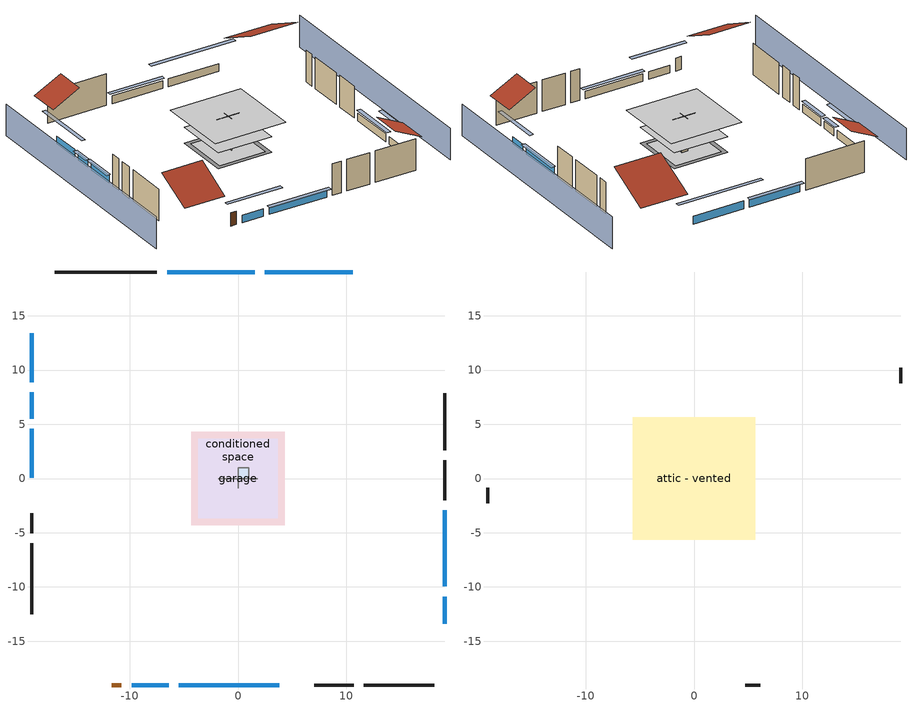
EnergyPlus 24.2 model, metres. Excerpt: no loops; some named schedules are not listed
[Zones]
central ac and furnace airloop ret air zone
 floor adiabatic (AdiabaticConst): 0,0 0,1 1,1 1,0 z0
 wall adiabatic (AdiabaticConst): 0,1 0,0 1,0 1,1 0,1 z0:1
 ceiling adiabatic (AdiabaticConst): 1,0 1,1 0,1 0,0 z1
conditioned space
 floor to garage (Floor1 construction): -3.66,-3.66 -3.66,3.66 3.66,3.66 3.66,-3.66 z0
 floor adiabatic (AdiabaticFloorConstruction): -4.31,-4.31 -4.31,4.31 4.31,4.31 4.31,-4.31 z2.44
 floor foundation (Slab2 construction): -4.31,-4.31 -4.31,4.31 4.31,4.31 4.31,-4.31 z0
 wall outside (AdiabaticWallConstruction 1): -11.66,-19.04 -10.74,-19.04 z0:2.03
 wall outside (AdiabaticWallConstruction): 10.59,19.04 2.49,19.04 / 1.56,19.04 -6.54,19.04 / -19.04,13.37 -19.04,8.88 / -19.04,4.58 -19.04,0.09 z0:1.22; 19.04,-13.38 19.04,-10.89 / -5.46,-19.04 3.79,-19.04 z0:1.13; 19.04,-9.96 19.04,-2.91 / -9.82,-19.04 -6.39,-19.04 z0:1.16; -19.04,7.95 -19.04,5.51 z0:1.1
 wall outside (Wall3 construction): -7.47,19.04 -16.92,19.04 z0:4.88
 wall outside (Wall4 construction): 19.04,2.6 19.04,7.85 z0:4.88
 wall outside (Wall7 construction): 11.61,-19.04 18.11,-19.04 z0:4.88
 wall outside (Wall8 construction): -19.04,-5.97 -19.04,-12.5 z0:4.88
 wall to garage (Wall5 construction): -1.83,0 1.83,0 z0:4.88
 wall to garage (Wall6 construction): 0,-0.91 0,0.91 z0:4.88
 window (WindowConstruction): 10.59,19.04 2.49,19.04 z0:1.22
 window (WindowConstruction 1): 1.56,19.04 -6.54,19.04 z0:1.22
 window (WindowConstruction 2): 19.04,-13.37 19.04,-10.89 z0:1.13
 window (WindowConstruction 3): 19.04,-9.96 19.04,-2.92 z0:1.16
 window (WindowConstruction 4): -9.82,-19.04 -6.39,-19.04 z0:1.16
 window (WindowConstruction 5): -5.46,-19.04 3.79,-19.04 z0:1.13
 window (WindowConstruction 6): -19.04,13.37 -19.04,8.88 z0:1.22
 window (WindowConstruction 7): -19.04,7.95 -19.04,5.51 z0:1.1
 window (WindowConstruction 8): -19.04,4.58 -19.04,0.09 z0:1.22
 door (Door): -11.66,-19.04 -10.74,-19.04 z0:2.03
 ceiling adiabatic (AdiabaticFloorConstruction): 4.31,-4.31 4.31,4.31 -4.31,4.31 -4.31,-4.31 z2.44
garage
 floor foundation (Slab1 construction): -3.66,-3.66 -3.66,3.66 3.66,3.66 3.66,-3.66 z0
 wall outside (Wall1 construction): 19.04,-1.99 19.04,1.67 z0:4.88
 wall outside (Wall12 construction): -19.04,-3.21 -19.04,-5.04 z0:4.88
 wall outside (Wall2 construction): 7.02,-19.04 10.68,-19.04 z0:4.88
attic - vented
 floor to conditioned space (Floor2 construction Reversed): -5.66,-5.66 -5.66,5.66 5.66,5.66 5.66,-5.66 z4.88
 wall outside (Wall10 construction): -19.04,-0.84 -19.04,-2.28 z0:4.88
 wall outside (Wall11 construction): 4.72,-19.04 6.09,-19.04 z0:4.88
 wall outside (Wall9 construction): 19.04,8.78 19.04,10.22 z0:4.88
 roof outside (Roof1 construction): 11.52,19.04,4.88 11.52,12.31,8.24 19.04,12.31,8.24 19.04,19.04,4.88
 roof outside (Roof2 construction): 19.04,-14.3,4.88 14.8,-14.3,7 14.8,-19.04,7 19.04,-19.04,4.88
 roof outside (Roof3 construction): -19.04,14.3,4.88 -14.8,14.3,7 -14.8,19.04,7 -19.04,19.04,4.88
 roof outside (Roof4 construction): -12.59,-19.04,4.88 -12.59,-13.27,7.76 -19.04,-13.27,7.76 -19.04,-19.04,4.88
shading: -23.61,19.04 -23.61,-19.04 / 23.61,-19.04 23.61,19.04 z0:4.88; -0.25,19.04 13.33,19.04 13.33,19.65 -0.25,19.65 z3.96; -6.84,19.04 1.86,19.04 1.86,19.65 -6.84,19.65 z1.52; 19.04,-8.14 19.04,-16.12 19.65,-16.12 19.65,-8.14 z3.87; 19.04,-2.61 19.04,-10.26 19.65,-10.26 19.65,-2.61 z1.46; -3.65,-19.04 -12.56,-19.04 -12.56,-19.65 -3.65,-19.65 z3.9; 4.09,-19.04 -5.77,-19.04 -5.77,-19.65 4.09,-19.65 z1.43; -19.04,6.14 -19.04,16.12 -19.65,16.12 -19.65,6.14 z3.96; -19.04,5.21 -19.04,8.25 -19.65,8.25 -19.65,5.21 z1.4; -19.04,-0.22 -19.04,4.89 -19.65,4.89 -19.65,-0.22 z1.52
[Building]
Building 1: Terrain=Suburbs
[Site:Location]
Portland Intl Arpt_OR: Latitude {deg}=45.59; Longitude {deg}=-122.6; Time Zone {hr}=-8; Elevation {m}=33; Keep Site Location Information=Yes
[Site:GroundTemperature:Shallow]
10.2558, 8.96328, 8.85977, 9.47314, 11.9355, 14.3863, 16.5111, 17.8571, 17.9714, 16.8767, 14.8061, 12.4304
[Site:WaterMainsTemperature]
Calculation Method=Schedule; Temperature Schedule=mains temperature schedule
[Material] Roughness=Rough; Thermal Absorptance=0.9
Name | Thickness {m} | Conductivity {W/m-K} | Density {kg/m3} | Specific Heat {J/kg-K} | Solar Absorptance | Visible Absorptance
ceiling loosefill ins | 0.0846667 | 0.0480833 | 16.02 | 1046.75 | 0.7 | 0.7
ceiling stud and cavity | 0.1397 | 0.0920385 | 65.682 | 1177.47 | 0.7 | 0.7
concrete 4.0 in. | 0.1016 | 1.803125 | 2242.8 | 837.4 | 0.7 | 0.7
door material | 0.04445 | 0.0612267 | 512.64 | 1214.23 | 0.7 | 0.7
floor covering | 0.0127 | 0.0433444 | 54.468 | 1339.84 | 0.6 | 0.6
floor covering 1 | 0.0127 | 0.0450781 | 54.468 | 1339.84 | 0.9 | 0.9
floor rigid ins; wall rigid ins | 0.512978 | 0.029427 | 32.04 | 1214.23 | 0.7 | 0.7
floor stud and cavity | 0.1397 | 0.923637 | 92.3553 | 1139.71 | 0.7 | 0.7
floor stud and cavity 1 | 0.1397 | 1.75129 | 37.0049 | 1207.88 | 0.7 | 0.7
furniture material conditioned space 1; furniture material garage 1 | 0.1524 | 0.115458 | 640.8 | 1214.23 | 0.6 | 0.6
gypsum board | 0.0127 | 0.160291 | 801 | 837.4 | 0.6 | 0.6
osb sheathing 0.5 in. | 0.0127 | 0.115458 | 512.64 | 1214.23 | 0.6 | 0.6
osb sheathing 0.5 in. 1; osb sheathing 0.5 in. 2; osb sheathing 0.5 in. 3 | 0.0127 | 0.115458 | 512.64 | 1214.23 | 0.7 | 0.7
osb sheathing 0.75 in. | 0.01905 | 0.115458 | 512.64 | 1214.23 | 0.7 | 0.7
roof rigid ins | 0.00329814 | 0.029427 | 32.04 | 1214.23 | 0.7 | 0.7
slate or tile shingles | 0.01905 | 0.840978 | 1899.972 | 799.717 | 0.75 | 0.75
wall stud and cavity | 0.1397 | 0.727959 | 139.0536 | 1170.24 | 0.6 | 0.6
wall stud and cavity 1 | 0.1397 | 0.117713 | 139.0536 | 1170.24 | 0.7 | 0.7
wall stud and cavity 2 | 0.1397 | 0.103501 | 139.0536 | 1170.24 | 0.7 | 0.7
wall stud and cavity 3 | 0.0889 | 0.380278 | 52.3479 | 1209.89 | 0.7 | 0.7
wall stud and cavity 4 | 0.0889 | 0.391764 | 83.0341 | 1211.67 | 0.7 | 0.7
wood siding | 0.0254 | 0.102417 | 544.68 | 1172.36 | 0.85 | 0.85
wood siding 1; wood siding 2 | 0.0254 | 0.102417 | 544.68 | 1172.36 | 0.7 | 0.7
[Material:NoMass]
Adiabatic: Roughness=Rough; Thermal Resistance {m2-K/W}=176.1; Thermal Absorptance=0.9; Solar Absorptance=0.7; Visible Absorptance=0.7
[WindowMaterial:SimpleGlazingSystem]
WindowMaterial: U-Factor {W/m2-K}=2.15764; Solar Heat Gain Coefficient=0.44
[Construction]
AdiabaticConst: Adiabatic
AdiabaticFloorConstruction: floor stud and cavity 1, floor rigid ins, osb sheathing 0.75 in., floor covering
AdiabaticWallConstruction: wood siding 1, wall rigid ins, wall stud and cavity 3, gypsum board
AdiabaticWallConstruction 1: wood siding 2, wall rigid ins, wall stud and cavity 3, gypsum board
Door: door material
Floor1 construction: floor stud and cavity, osb sheathing 0.75 in., floor covering
Floor2 construction Reversed: gypsum board, ceiling stud and cavity, ceiling loosefill ins
furniture construction conditioned space 1: furniture material conditioned space 1
furniture construction garage 1: furniture material garage 1
PartitionWallConstruction: gypsum board, wall stud and cavity 4, gypsum board
Roof1 construction; Roof2 construction; Roof3 construction; Roof4 construction: slate or tile shingles, roof rigid ins, osb sheathing 0.5 in.
Slab1 construction: concrete 4.0 in.
Slab2 construction: concrete 4.0 in., floor covering 1
Wall1 construction; Wall2 construction: wood siding, osb sheathing 0.5 in. 1, wall stud and cavity
Wall10 construction; Wall11 construction; Wall12 construction; Wall9 construction: wood siding, osb sheathing 0.5 in. 3, wall stud and cavity
Wall3 construction; Wall4 construction: wood siding, osb sheathing 0.5 in. 1, wall stud and cavity 1, gypsum board
Wall5 construction: osb sheathing 0.5 in. 2, wall stud and cavity 2, gypsum board
Wall6 construction: osb sheathing 0.5 in. 3, wall stud and cavity 2, gypsum board
Wall7 construction; Wall8 construction: wood siding, osb sheathing 0.5 in. 3, wall stud and cavity 1, gypsum board
WindowConstruction; WindowConstruction 1; WindowConstruction 2; WindowConstruction 3; WindowConstruction 4; WindowConstruction 5; WindowConstruction 6; WindowConstruction 7; WindowConstruction 8: WindowMaterial
[Zone] Multiplier=1
Name | Volume {m3} | Part of Total Floor Area
attic - vented | 107.906 | Yes
central ac and furnace airloop ret air zone | 1 | No
conditioned space | 493.619 | Yes
garage | 130.484 | Yes
[Space]
Name | Zone | Volume {m3} | Space Type
attic - vented 1 | attic - vented | 107.906
central ac and furnace airloop ret air space | central ac and furnace airloop ret air zone |  | Plenum Space Type
conditioned space 1 | conditioned space | 493.619
garage 1 | garage | 130.484
[OtherEquipment] Design Level Calculation Method=EquipmentLevel
Name | Fuel Type | Zone or ZoneList or Space or SpaceList | Schedule | Design Level {W} | Fraction Latent | Fraction Radiant | Fraction Lost
central ac and furnace airloop_0 RetCondToDZ; central ac and furnace airloop_0 SupCondToDZ; central ac and furnace airloop_0 SupSensLkToDZ | None | attic - vented 1 | Always On Discrete | 0 | 0 | 0 | 0
central ac and furnace airloop_0 SupLatLkToDZ | None | attic - vented 1 | Always On Discrete | 0 | 1 | 0 | 0
central ac and furnace airloop_0 RetCondToRP; central ac and furnace airloop_0 RetSensLkToRP | None | central ac and furnace airloop ret air space | Always On Discrete | 0 | 0 | 0 | 0
central ac and furnace airloop_0 RetLatLkToRP | None | central ac and furnace airloop ret air space | Always On Discrete | 0 | 1 | 0 | 0
central ac and furnace airloop_0 SupCondToLv; central ac and furnace airloop_0 SupSensLkToCond; mech vent house fan sensible load | None | conditioned space 1 | Always On Discrete | 0 | 0 | 0 | 0
central ac and furnace airloop_0 SupLatLkToCond; mech vent house fan latent load | None | conditioned space 1 | Always On Discrete | 0 | 1 | 0 | 0
clothes dryer 1 | Electricity | conditioned space 1 | clothes_dryer | 0 | 0.015 | 0.081 | 0.85
cooking range 1 | NaturalGas | conditioned space 1 | cooking_range | 1848.03 | 0.16 | 0.384 | 0.2
general water use latent | None | conditioned space 1 | general water use schedule | 99.529 | 1 | 0 | 0
general water use sensible | None | conditioned space 1 | general water use schedule | -98.09 | 0 | 0.6 | 0
water heater energy adjustment1 | Electricity | garage 1 | Always On Discrete | 0.01 | 0 | 0 | 1
water heater lat | None | garage 1 | Always On Discrete | 0 | 1 | 0 | 0
water heater sens | None | garage 1 | Always On Discrete | 0 | 0 | 0 | 0
[ZoneInfiltration:DesignFlowRate] Schedule=Always On Discrete; Design Flow Rate Calculation Method=Flow/Zone; Design Flow Rate {m3/s}=0
Name | Zone or ZoneList or Space or SpaceList
attic_vented 1 duct leakage imbalance infil flow | attic - vented 1
infil flow; natural vent flow; whole house fan flow | conditioned space 1
[ZoneInfiltration:EffectiveLeakageArea] Schedule=Always On Discrete
Name | Zone or Space | Effective Air Leakage Area {cm2} | Stack Coefficient | Wind Coefficient
infil attic - vented 1 | attic - vented 1 | 4265.37 | 0.000175901 | 4.25924e-05
infil garage 1 | garage 1 | 815.51 | 0.000129147 | 4.38083e-05
[ZoneMixing] Schedule=Always On Continuous; Design Flow Rate Calculation Method=Flow/Zone; Design Flow Rate {m3/s}=0
Name | Zone or Space | Source Zone or Space
central ac and furnace airloop_0 ZoneMixCondToDZ mix; whole house fan mix | attic - vented | conditioned space
central ac and furnace airloop_0 ZoneMixDZToCond mix | conditioned space | attic - vented
[SpaceList]
Plenum Space Type: central ac and furnace airloop ret air space
[SurfaceProperty:ExposedFoundationPerimeter] Exposed Perimeter Calculation Method=TotalExposedPerimeter
Name | Total Exposed Perimeter {m}
Slab2 | 31.02864
Slab1 | 18.288
[SurfaceProperty:IncidentSolarMultiplier] Incident Solar Multiplier=1; Incident Solar Multiplier Schedule=trans schedule winter=0.85 summer=0.7
Window1; Window2; Window3; Window4; Window5; Window6; Window7; Window8; Window9
[InternalMass]
Name | Construction | Zone or ZoneList | Space or SpaceList | Surface Area {m2}
furniture mass conditioned space 1 | furniture construction conditioned space 1 | conditioned space | conditioned space 1 | 80.97429
partition wall mass | PartitionWallConstruction | conditioned space | conditioned space 1 | 202.436
furniture mass garage 1 | furniture construction garage 1 | garage | garage 1 | 5.35122
[Lights] Design Level Calculation Method=LightingLevel; Return Air Fraction=0; Fraction Radiant=0.6; Fraction Visible=0.2; Fraction Replaceable=1
Name | Zone or ZoneList or Space or SpaceList | Schedule | Lighting Level {W}
interior lighting | conditioned space 1 | lighting_interior | 310.044
garage lighting | garage 1 | lighting_garage | 8.96676
[People]
occupants: Zone or ZoneList or Space or SpaceList=conditioned space 1; Number of People Schedule=occupants; Number of People Calculation Method=People; Number of People=5; Fraction Radiant=0.314171; Sensible Heat Fraction=0.56303; Activity Level Schedule=occupants activity schedule; Carbon Dioxide Generation Rate {m3/s-W}=0; Enable ASHRAE 55 Comfort Warnings=No; Mean Radiant Temperature Calculation Type=EnclosureAveraged
[ElectricEquipment] Design Level Calculation Method=EquipmentLevel
Name | Zone or ZoneList or Space or SpaceList | Schedule | Design Level {W} | Fraction Latent | Fraction Radiant | Fraction Lost
clothes dryer | conditioned space 1 | clothes_dryer | 5704.78 | 0.015 | 0.081 | 0.85
clothes washer | conditioned space 1 | clothes_washer | 155.457 | 0.03 | 0.162 | 0.7
cooking range | conditioned space 1 | cooking_range | 63.0573 | 0.16 | 0.384 | 0.2
dishwasher | conditioned space 1 | dishwasher | 305.015 | 0.3 | 0.18 | 0.4
fridge | conditioned space 1 | fridge schedule | 49.4292 | 0 | 0.6 | 0
mech vent bath fan 0 | conditioned space 1 | mech vent bath fan 0 schedule | 45 | 0 | 0 | 1
mech vent house fan | conditioned space 1 | mech vent house fan schedule | 0 | 0 | 0 | 1
mech vent house fan cfis | conditioned space 1 | mech vent house fan cfis schedule | 0 | 0 | 0 | 0
mech vent range fan 0 | conditioned space 1 | mech vent range fan 0 schedule | 30 | 0 | 0 | 1
misc plug loads | conditioned space 1 | plug_loads_other | 478.928 | 0.021 | 0.558 | 0.049
misc tv | conditioned space 1 | plug_loads_tv | 669.193 | 0 | 0.6 | 0
whole house fan | conditioned space 1 | Always On Discrete | 0 | 0 | 0 | 1
freezer | garage 1 | freezer schedule | 194.914 | 0 | 0.6 | 0
fridge 1 | garage 1 | fridge schedule 1 | 90.9498 | 0 | 0.6 | 0
[AirLoopHVAC:ReturnPlenum]
Air Loop HVAC Return Plenum 1: Zone=central ac and furnace airloop ret air zone
[Foundation:Kiva] Wall Height Above Grade {m}=0.1016; Wall Depth Below Slab {m}=0.2032
Name | Initial Indoor Air Temperature {C}
Foundation Kiva 1 | 13.4258
Foundation Kiva 2 | 22.2222
[Foundation:Kiva:Settings]
Soil Conductivity {W/m-K}=1.3848; Soil Density {kg/m3}=1842.3; Soil Specific Heat {J/kg-K}=418.7; Ground Solar Absorptivity=0.9; Ground Thermal Absorptivity=0.9; Ground Surface Roughness {m}=0.03; Far-Field Width {m}=40; Deep-Ground Boundary Condition=ZeroFlux; Deep-Ground Depth {m}=40; Minimum Cell Dimension {m}=0.2; Maximum Cell Growth Coefficient=3; Simulation Timestep=Timestep
[Exterior:Lights]
exterior lighting: Schedule=exterior lighting schedule; Design Level {W}=8.01452
[EnergyManagementSystem:Sensor]
Name | Output:Variable or Output:Meter Index Key | Output:Variable or Output:Meter
central_ac_and_furnace_airloop_0_DZ_T_s | attic - vented | Zone Air Temperature
central_ac_and_furnace_airloop_0_DZ_W_s | attic - vented | Zone Mean Air Humidity Ratio
fridge_tin_s_1; water_heater_amb_temp | garage | Zone Mean Air Temperature
water_heater_amb_rh | garage | Zone Air Relative Humidity
[Schedule:Constant]
Name | Hourly Value
Always On Discrete; Always On Continuous; mech vent house fan schedule; mech vent house fan cfis schedule | 1
occupants activity schedule | 117.228
fridge schedule; fridge schedule 1 | 0
[Schedule:Week:Daily]
trans schedule winter=0.85 summer=0.7 Week Rule - Jan1-May26: trans schedule winter=0.85 summer=0.7 day, trans schedule winter=0.85 summer=0.7 day, trans schedule winter=0.85 summer=0.7 day, trans schedule winter=0.85 summer=0.7 day, trans schedule winter=0.85 summer=0.7 day, trans schedule winter=0.85 summer=0.7 day, trans schedule winter=0.85 summer=0.7 day, trans schedule winter=0.85 summer=0.7 default day, trans schedule winter=0.85 summer=0.7 default day, trans schedule winter=0.85 summer=0.7 default day, trans schedule winter=0.85 summer=0.7 default day, trans schedule winter=0.85 summer=0.7 default day
trans schedule winter=0.85 summer=0.7 Week Rule - May27-Jun2: trans schedule winter=0.85 summer=0.7 day, trans schedule winter=0.85 summer=0.7 day, trans schedule winter=0.85 summer=0.7 day, trans schedule winter=0.85 summer=0.7 day, trans schedule winter=0.85 summer=0.7 day, trans schedule winter=0.85 summer=0.7 day 1, trans schedule winter=0.85 summer=0.7 day 1, trans schedule winter=0.85 summer=0.7 default day, trans schedule winter=0.85 summer=0.7 default day, trans schedule winter=0.85 summer=0.7 default day, trans schedule winter=0.85 summer=0.7 default day, trans schedule winter=0.85 summer=0.7 default day
trans schedule winter=0.85 summer=0.7 Week Rule - Jun3-Sep29: trans schedule winter=0.85 summer=0.7 day 1, trans schedule winter=0.85 summer=0.7 day 1, trans schedule winter=0.85 summer=0.7 day 1, trans schedule winter=0.85 summer=0.7 day 1, trans schedule winter=0.85 summer=0.7 day 1, trans schedule winter=0.85 summer=0.7 day 1, trans schedule winter=0.85 summer=0.7 day 1, trans schedule winter=0.85 summer=0.7 default day, trans schedule winter=0.85 summer=0.7 default day, trans schedule winter=0.85 summer=0.7 default day, trans schedule winter=0.85 summer=0.7 default day, trans schedule winter=0.85 summer=0.7 default day
trans schedule winter=0.85 summer=0.7 Week Rule - Sep30-Oct6: trans schedule winter=0.85 summer=0.7 day 1, trans schedule winter=0.85 summer=0.7 day 2, trans schedule winter=0.85 summer=0.7 day 2, trans schedule winter=0.85 summer=0.7 day 2, trans schedule winter=0.85 summer=0.7 day 2, trans schedule winter=0.85 summer=0.7 day 2, trans schedule winter=0.85 summer=0.7 day 2, trans schedule winter=0.85 summer=0.7 default day, trans schedule winter=0.85 summer=0.7 default day, trans schedule winter=0.85 summer=0.7 default day, trans schedule winter=0.85 summer=0.7 default day, trans schedule winter=0.85 summer=0.7 default day
trans schedule winter=0.85 summer=0.7 Week Rule - Oct7-Dec31: trans schedule winter=0.85 summer=0.7 day 2, trans schedule winter=0.85 summer=0.7 day 2, trans schedule winter=0.85 summer=0.7 day 2, trans schedule winter=0.85 summer=0.7 day 2, trans schedule winter=0.85 summer=0.7 day 2, trans schedule winter=0.85 summer=0.7 day 2, trans schedule winter=0.85 summer=0.7 day 2, trans schedule winter=0.85 summer=0.7 default day, trans schedule winter=0.85 summer=0.7 default day, trans schedule winter=0.85 summer=0.7 default day, trans schedule winter=0.85 summer=0.7 default day, trans schedule winter=0.85 summer=0.7 default day
mech vent bath fan 0 schedule Week Rule - Jan1-Dec31: mech vent bath fan 0 schedule day, mech vent bath fan 0 schedule day, mech vent bath fan 0 schedule day, mech vent bath fan 0 schedule day, mech vent bath fan 0 schedule day, mech vent bath fan 0 schedule day, mech vent bath fan 0 schedule day, mech vent bath fan 0 schedule default day, mech vent bath fan 0 schedule default day, mech vent bath fan 0 schedule default day, mech vent bath fan 0 schedule default day, mech vent bath fan 0 schedule default day
mech vent range fan 0 schedule Week Rule - Jan1-Dec31: mech vent range fan 0 schedule day, mech vent range fan 0 schedule day, mech vent range fan 0 schedule day, mech vent range fan 0 schedule day, mech vent range fan 0 schedule day, mech vent range fan 0 schedule day, mech vent range fan 0 schedule day, mech vent range fan 0 schedule default day, mech vent range fan 0 schedule default day, mech vent range fan 0 schedule default day, mech vent range fan 0 schedule default day, mech vent range fan 0 schedule default day
general water use schedule Week Rule - Jan1-Dec31: general water use schedule day, general water use schedule day, general water use schedule day, general water use schedule day, general water use schedule day, general water use schedule day, general water use schedule day, general water use schedule default day, general water use schedule default day, general water use schedule default day, general water use schedule default day, general water use schedule default day
freezer schedule Week Rule - Jan1-Jan27: freezer schedule day, freezer schedule day, freezer schedule day, freezer schedule day, freezer schedule day, freezer schedule day, freezer schedule day, freezer schedule default day, freezer schedule default day, freezer schedule default day, freezer schedule default day, freezer schedule default day
freezer schedule Week Rule - Jan28-Feb3: freezer schedule day, freezer schedule day, freezer schedule day, freezer schedule day, freezer schedule day 1, freezer schedule day 1, freezer schedule day 1, freezer schedule default day, freezer schedule default day, freezer schedule default day, freezer schedule default day, freezer schedule default day
freezer schedule Week Rule - Feb4-Feb24: freezer schedule day 1, freezer schedule day 1, freezer schedule day 1, freezer schedule day 1, freezer schedule day 1, freezer schedule day 1, freezer schedule day 1, freezer schedule default day, freezer schedule default day, freezer schedule default day, freezer schedule default day, freezer schedule default day
freezer schedule Week Rule - Feb25-Mar3: freezer schedule day 1, freezer schedule day 1, freezer schedule day 1, freezer schedule day 1, freezer schedule day 2, freezer schedule day 2, freezer schedule day 2, freezer schedule default day, freezer schedule default day, freezer schedule default day, freezer schedule default day, freezer schedule default day
freezer schedule Week Rule - Mar4-May26: freezer schedule day 2, freezer schedule day 2, freezer schedule day 2, freezer schedule day 2, freezer schedule day 2, freezer schedule day 2, freezer schedule day 2, freezer schedule default day, freezer schedule default day, freezer schedule default day, freezer schedule default day, freezer schedule default day
freezer schedule Week Rule - May27-Jun2: freezer schedule day 2, freezer schedule day 2, freezer schedule day 2, freezer schedule day 2, freezer schedule day 2, freezer schedule day 3, freezer schedule day 3, freezer schedule default day, freezer schedule default day, freezer schedule default day, freezer schedule default day, freezer schedule default day
freezer schedule Week Rule - Jun3-Sep29: freezer schedule day 3, freezer schedule day 3, freezer schedule day 3, freezer schedule day 3, freezer schedule day 3, freezer schedule day 3, freezer schedule day 3, freezer schedule default day, freezer schedule default day, freezer schedule default day, freezer schedule default day, freezer schedule default day
freezer schedule Week Rule - Sep30-Oct6: freezer schedule day 3, freezer schedule day 4, freezer schedule day 4, freezer schedule day 4, freezer schedule day 4, freezer schedule day 4, freezer schedule day 4, freezer schedule default day, freezer schedule default day, freezer schedule default day, freezer schedule default day, freezer schedule default day
freezer schedule Week Rule - Oct7-Oct27: freezer schedule day 4, freezer schedule day 4, freezer schedule day 4, freezer schedule day 4, freezer schedule day 4, freezer schedule day 4, freezer schedule day 4, freezer schedule default day, freezer schedule default day, freezer schedule default day, freezer schedule default day, freezer schedule default day
freezer schedule Week Rule - Oct28-Nov3: freezer schedule day 4, freezer schedule day 4, freezer schedule day 4, freezer schedule day 4, freezer schedule day 5, freezer schedule day 5, freezer schedule day 5, freezer schedule default day, freezer schedule default day, freezer schedule default day, freezer schedule default day, freezer schedule default day
freezer schedule Week Rule - Nov4-Nov24: freezer schedule day 5, freezer schedule day 5, freezer schedule day 5, freezer schedule day 5, freezer schedule day 5, freezer schedule day 5, freezer schedule day 5, freezer schedule default day, freezer schedule default day, freezer schedule default day, freezer schedule default day, freezer schedule default day
freezer schedule Week Rule - Nov25-Dec1: freezer schedule day 5, freezer schedule day 5, freezer schedule day 5, freezer schedule day 5, freezer schedule day 5, freezer schedule day 5, freezer schedule day 6, freezer schedule default day, freezer schedule default day, freezer schedule default day, freezer schedule default day, freezer schedule default day
freezer schedule Week Rule - Dec2-Dec31: freezer schedule day 6, freezer schedule day 6, freezer schedule day 6, freezer schedule day 6, freezer schedule day 6, freezer schedule day 6, freezer schedule day 6, freezer schedule default day, freezer schedule default day, freezer schedule default day, freezer schedule default day, freezer schedule default day
exterior lighting schedule Week Rule - Jan1-Jan27: exterior lighting schedule day, exterior lighting schedule day, exterior lighting schedule day, exterior lighting schedule day, exterior lighting schedule day, exterior lighting schedule day, exterior lighting schedule day, exterior lighting schedule default day, exterior lighting schedule default day, exterior lighting schedule default day, exterior lighting schedule default day, exterior lighting schedule default day
exterior lighting schedule Week Rule - Jan28-Feb3: exterior lighting schedule day, exterior lighting schedule day, exterior lighting schedule day, exterior lighting schedule day, exterior lighting schedule day 1, exterior lighting schedule day 1, exterior lighting schedule day 1, exterior lighting schedule default day, exterior lighting schedule default day, exterior lighting schedule default day, exterior lighting schedule default day, exterior lighting schedule default day
exterior lighting schedule Week Rule - Feb4-Feb24: exterior lighting schedule day 1, exterior lighting schedule day 1, exterior lighting schedule day 1, exterior lighting schedule day 1, exterior lighting schedule day 1, exterior lighting schedule day 1, exterior lighting schedule day 1, exterior lighting schedule default day, exterior lighting schedule default day, exterior lighting schedule default day, exterior lighting schedule default day, exterior lighting schedule default day
exterior lighting schedule Week Rule - Feb25-Mar3: exterior lighting schedule day 1, exterior lighting schedule day 1, exterior lighting schedule day 1, exterior lighting schedule day 1, exterior lighting schedule day 2, exterior lighting schedule day 2, exterior lighting schedule day 2, exterior lighting schedule default day, exterior lighting schedule default day, exterior lighting schedule default day, exterior lighting schedule default day, exterior lighting schedule default day
exterior lighting schedule Week Rule - Mar4-Mar31: exterior lighting schedule day 2, exterior lighting schedule day 2, exterior lighting schedule day 2, exterior lighting schedule day 2, exterior lighting schedule day 2, exterior lighting schedule day 2, exterior lighting schedule day 2, exterior lighting schedule default day, exterior lighting schedule default day, exterior lighting schedule default day, exterior lighting schedule default day, exterior lighting schedule default day
exterior lighting schedule Week Rule - Apr1-Apr28: exterior lighting schedule day 3, exterior lighting schedule day 3, exterior lighting schedule day 3, exterior lighting schedule day 3, exterior lighting schedule day 3, exterior lighting schedule day 3, exterior lighting schedule day 3, exterior lighting schedule default day, exterior lighting schedule default day, exterior lighting schedule default day, exterior lighting schedule default day, exterior lighting schedule default day
exterior lighting schedule Week Rule - Apr29-May5: exterior lighting schedule day 3, exterior lighting schedule day 3, exterior lighting schedule day 4, exterior lighting schedule day 4, exterior lighting schedule day 4, exterior lighting schedule day 4, exterior lighting schedule day 4, exterior lighting schedule default day, exterior lighting schedule default day, exterior lighting schedule default day, exterior lighting schedule default day, exterior lighting schedule default day
exterior lighting schedule Week Rule - May6-May26: exterior lighting schedule day 4, exterior lighting schedule day 4, exterior lighting schedule day 4, exterior lighting schedule day 4, exterior lighting schedule day 4, exterior lighting schedule day 4, exterior lighting schedule day 4, exterior lighting schedule default day, exterior lighting schedule default day, exterior lighting schedule default day, exterior lighting schedule default day, exterior lighting schedule default day
exterior lighting schedule Week Rule - May27-Jun2: exterior lighting schedule day 4, exterior lighting schedule day 4, exterior lighting schedule day 4, exterior lighting schedule day 4, exterior lighting schedule day 4, exterior lighting schedule day 5, exterior lighting schedule day 5, exterior lighting schedule default day, exterior lighting schedule default day, exterior lighting schedule default day, exterior lighting schedule default day, exterior lighting schedule default day
exterior lighting schedule Week Rule - Jun3-Jun30: exterior lighting schedule day 5, exterior lighting schedule day 5, exterior lighting schedule day 5, exterior lighting schedule day 5, exterior lighting schedule day 5, exterior lighting schedule day 5, exterior lighting schedule day 5, exterior lighting schedule default day, exterior lighting schedule default day, exterior lighting schedule default day, exterior lighting schedule default day, exterior lighting schedule default day
exterior lighting schedule Week Rule - Jul1-Jul28: exterior lighting schedule day 6, exterior lighting schedule day 6, exterior lighting schedule day 6, exterior lighting schedule day 6, exterior lighting schedule day 6, exterior lighting schedule day 6, exterior lighting schedule day 6, exterior lighting schedule default day, exterior lighting schedule default day, exterior lighting schedule default day, exterior lighting schedule default day, exterior lighting schedule default day
exterior lighting schedule Week Rule - Jul29-Aug4: exterior lighting schedule day 6, exterior lighting schedule day 6, exterior lighting schedule day 6, exterior lighting schedule day 7, exterior lighting schedule day 7, exterior lighting schedule day 7, exterior lighting schedule day 7, exterior lighting schedule default day, exterior lighting schedule default day, exterior lighting schedule default day, exterior lighting schedule default day, exterior lighting schedule default day
exterior lighting schedule Week Rule - Aug5-Aug25: exterior lighting schedule day 7, exterior lighting schedule day 7, exterior lighting schedule day 7, exterior lighting schedule day 7, exterior lighting schedule day 7, exterior lighting schedule day 7, exterior lighting schedule day 7, exterior lighting schedule default day, exterior lighting schedule default day, exterior lighting schedule default day, exterior lighting schedule default day, exterior lighting schedule default day
exterior lighting schedule Week Rule - Aug26-Sep1: exterior lighting schedule day 7, exterior lighting schedule day 7, exterior lighting schedule day 7, exterior lighting schedule day 7, exterior lighting schedule day 7, exterior lighting schedule day 7, exterior lighting schedule day 8, exterior lighting schedule default day, exterior lighting schedule default day, exterior lighting schedule default day, exterior lighting schedule default day, exterior lighting schedule default day
exterior lighting schedule Week Rule - Sep2-Sep29: exterior lighting schedule day 8, exterior lighting schedule day 8, exterior lighting schedule day 8, exterior lighting schedule day 8, exterior lighting schedule day 8, exterior lighting schedule day 8, exterior lighting schedule day 8, exterior lighting schedule default day, exterior lighting schedule default day, exterior lighting schedule default day, exterior lighting schedule default day, exterior lighting schedule default day
exterior lighting schedule Week Rule - Sep30-Oct6: exterior lighting schedule day 8, exterior lighting schedule day 9, exterior lighting schedule day 9, exterior lighting schedule day 9, exterior lighting schedule day 9, exterior lighting schedule day 9, exterior lighting schedule day 9, exterior lighting schedule default day, exterior lighting schedule default day, exterior lighting schedule default day, exterior lighting schedule default day, exterior lighting schedule default day
exterior lighting schedule Week Rule - Oct7-Oct27: exterior lighting schedule day 9, exterior lighting schedule day 9, exterior lighting schedule day 9, exterior lighting schedule day 9, exterior lighting schedule day 9, exterior lighting schedule day 9, exterior lighting schedule day 9, exterior lighting schedule default day, exterior lighting schedule default day, exterior lighting schedule default day, exterior lighting schedule default day, exterior lighting schedule default day
exterior lighting schedule Week Rule - Oct28-Nov3: exterior lighting schedule day 9, exterior lighting schedule day 9, exterior lighting schedule day 9, exterior lighting schedule day 9, exterior lighting schedule day 10, exterior lighting schedule day 10, exterior lighting schedule day 10, exterior lighting schedule default day, exterior lighting schedule default day, exterior lighting schedule default day, exterior lighting schedule default day, exterior lighting schedule default day
[Schedule:Year]
trans schedule winter=0.85 summer=0.7: trans schedule winter=0.85 summer=0.7 Week Rule - Jan1-May26, 1, 1, 5, 26, trans schedule winter=0.85 summer=0.7 Week Rule - May27-Jun2, 5, 27, 6, 2, trans schedule winter=0.85 summer=0.7 Week Rule - Jun3-Sep29, 6, 3, 9, 29, trans schedule winter=0.85 summer=0.7 Week Rule - Sep30-Oct6, 9, 30, 10, 6, trans schedule winter=0.85 summer=0.7 Week Rule - Oct7-Dec31, 10, 7, 12, 31
mech vent bath fan 0 schedule: mech vent bath fan 0 schedule Week Rule - Jan1-Dec31, 1, 1, 12, 31
mech vent range fan 0 schedule: mech vent range fan 0 schedule Week Rule - Jan1-Dec31, 1, 1, 12, 31
general water use schedule: general water use schedule Week Rule - Jan1-Dec31, 1, 1, 12, 31
freezer schedule: freezer schedule Week Rule - Jan1-Jan27, 1, 1, 1, 27, freezer schedule Week Rule - Jan28-Feb3, 1, 28, 2, 3, freezer schedule Week Rule - Feb4-Feb24, 2, 4, 2, 24, freezer schedule Week Rule - Feb25-Mar3, 2, 25, 3, 3, freezer schedule Week Rule - Mar4-May26, 3, 4, 5, 26, freezer schedule Week Rule - May27-Jun2, 5, 27, 6, 2, freezer schedule Week Rule - Jun3-Sep29, 6, 3, 9, 29, freezer schedule Week Rule - Sep30-Oct6, 9, 30, 10, 6, freezer schedule Week Rule - Oct7-Oct27, 10, 7, 10, 27, freezer schedule Week Rule - Oct28-Nov3, 10, 28, 11, 3, freezer schedule Week Rule - Nov4-Nov24, 11, 4, 11, 24, freezer schedule Week Rule - Nov25-Dec1, 11, 25, 12, 1, freezer schedule Week Rule - Dec2-Dec31, 12, 2, 12, 31
exterior lighting schedule: exterior lighting schedule Week Rule - Jan1-Jan27, 1, 1, 1, 27, exterior lighting schedule Week Rule - Jan28-Feb3, 1, 28, 2, 3, exterior lighting schedule Week Rule - Feb4-Feb24, 2, 4, 2, 24, exterior lighting schedule Week Rule - Feb25-Mar3, 2, 25, 3, 3, exterior lighting schedule Week Rule - Mar4-Mar31, 3, 4, 3, 31, exterior lighting schedule Week Rule - Apr1-Apr28, 4, 1, 4, 28, exterior lighting schedule Week Rule - Apr29-May5, 4, 29, 5, 5, exterior lighting schedule Week Rule - May6-May26, 5, 6, 5, 26, exterior lighting schedule Week Rule - May27-Jun2, 5, 27, 6, 2, exterior lighting schedule Week Rule - Jun3-Jun30, 6, 3, 6, 30, exterior lighting schedule Week Rule - Jul1-Jul28, 7, 1, 7, 28, exterior lighting schedule Week Rule - Jul29-Aug4, 7, 29, 8, 4, exterior lighting schedule Week Rule - Aug5-Aug25, 8, 5, 8, 25, exterior lighting schedule Week Rule - Aug26-Sep1, 8, 26, 9, 1, exterior lighting schedule Week Rule - Sep2-Sep29, 9, 2, 9, 29, exterior lighting schedule Week Rule - Sep30-Oct6, 9, 30, 10, 6, exterior lighting schedule Week Rule - Oct7-Oct27, 10, 7, 10, 27, exterior lighting schedule Week Rule - Oct28-Nov3, 10, 28, 11, 3, exterior lighting schedule Week Rule - Nov4-Nov24, 11, 4, 11, 24, exterior lighting schedule Week Rule - Nov25-Dec1, 11, 25, 12, 1, exterior lighting schedule Week Rule - Dec2-Dec31, 12, 2, 12, 31
[Schedule:File] File=in.schedules.csv; Rows to Skip at Top=1; Number of Hours of Data=8760; Column Separator=Comma; Interpolate to Timestep=Yes; Minutes per Item=15; Adjust Schedule for Daylight Savings=Yes
Name | Column Number
lighting_interior | 4
occupants | 1
clothes_dryer | 10
clothes_washer | 9
cooking_range | 11
dishwasher | 7
plug_loads_other | 2
plug_loads_tv | 3
lighting_garage | 5
[Schedule:Compact]
mains temperature schedule: Through: 01/01, For: AllDays, Until: 24:00, 13.0633, Through: 01/02, For: AllDays, Until: 24:00, 13.0189, Through: 01/03, For: AllDays, Until: 24:00, 12.975, Through: 01/04, For: AllDays, Until: 24:00, 12.9328, Through: 01/05, For: AllDays, Until: 24:00, 12.8917, Through: 01/06, For: AllDays, Until: 24:00, 12.8517, Through: 01/07, For: AllDays, Until: 24:00, 12.8122, Through: 01/08, For: AllDays, Until: 24:00, 12.7744, Through: 01/09, For: AllDays, Until: 24:00, 12.7378, Through: 01/10, For: AllDays, Until: 24:00, 12.7017, Through: 01/11, For: AllDays, Until: 24:00, 12.6672, Through: 01/12, For: AllDays, Until: 24:00, 12.6339, Through: 01/13, For: AllDays, Until: 24:00, 12.6017, Through: 01/14, For: AllDays, Until: 24:00, 12.5706, Through: 01/15, For: AllDays, Until: 24:00, 12.5411, Through: 01/16, For: AllDays, Until: 24:00, 12.5122, Through: 01/17, For: AllDays, Until: 24:00, 12.485, Through: 01/18, For: AllDays, Until: 24:00, 12.4583, Through: 01/19, For: AllDays, Until: 24:00, 12.4333, Through: 01/20, For: AllDays, Until: 24:00, 12.41, Through: 01/21, For: AllDays, Until: 24:00, 12.3872, Through: 01/22, For: AllDays, Until: 24:00, 12.3661, Through: 01/23, For: AllDays, Until: 24:00, 12.3456, Through: 01/24, For: AllDays, Until: 24:00, 12.3272, Through: 01/25, For: AllDays, Until: 24:00, 12.3094, Through: 01/26, For: AllDays, Until: 24:00, 12.2933, Through: 01/27, For: AllDays, Until: 24:00, 12.2783, Through: 01/28, For: AllDays, Until: 24:00, 12.2644, Through: 01/29, For: AllDays, Until: 24:00, 12.2517, Through: 01/30, For: AllDays, Until: 24:00, 12.2406, Through: 01/31, For: AllDays, Until: 24:00, 12.2306, Through: 02/01, For: AllDays, Until: 24:00, 12.2222, Through: 02/02, For: AllDays, Until: 24:00, 12.215, Through: 02/03, For: AllDays, Until: 24:00, 12.2089, Through: 02/04, For: AllDays, Until: 24:00, 12.2039, Through: 02/05, For: AllDays, Until: 24:00, 12.2006, Through: 02/06, For: AllDays, Until: 24:00, 12.1983, Through: 02/07, For: AllDays, Until: 24:00, 12.1978, Through: 02/08, For: AllDays, Until: 24:00, 12.1978, Through: 02/09, For: AllDays, Until: 24:00, 12.2, Through: 02/10, For: AllDays, Until: 24:00, 12.2028, Through: 02/11, For: AllDays, Until: 24:00, 12.2072, Through: 02/12, For: AllDays, Until: 24:00, 12.2128, Through: 02/13, For: AllDays, Until: 24:00, 12.2194, Through: 02/14, For: AllDays, Until: 24:00, 12.2278, Through: 02/15, For: AllDays, Until: 24:00, 12.2372, Through: 02/16, For: AllDays, Until: 24:00, 12.2483, Through: 02/17, For: AllDays, Until: 24:00, 12.26, Through: 02/18, For: AllDays, Until: 24:00, 12.2733, Through: 02/19, For: AllDays, Until: 24:00, 12.2883, Through: 02/20, For: AllDays, Until: 24:00, 12.3039, Through: 02/21, For: AllDays, Until: 24:00, 12.3211, Through: 02/22, For: AllDays, Until: 24:00, 12.3394, Through: 02/23, For: AllDays, Until: 24:00, 12.3594, Through: 02/24, For: AllDays, Until: 24:00, 12.38, Through: 02/25, For: AllDays, Until: 24:00, 12.4022, Through: 02/26, For: AllDays, Until: 24:00, 12.4256, Through: 02/27, For: AllDays, Until: 24:00, 12.4506, Through: 02/28, For: AllDays, Until: 24:00, 12.4761, Through: 03/01, For: AllDays, Until: 24:00, 12.5033, Through: 03/02, For: AllDays, Until: 24:00, 12.5317, Through: 03/03, For: AllDays, Until: 24:00, 12.5611, Through: 03/04, For: AllDays, Until: 24:00, 12.5917, Through: 03/05, For: AllDays, Until: 24:00, 12.6233, Through: 03/06, For: AllDays, Until: 24:00, 12.6567, Through: 03/07, For: AllDays, Until: 24:00, 12.6906, Through: 03/08, For: AllDays, Until: 24:00, 12.7261, Through: 03/09, For: AllDays, Until: 24:00, 12.7628, Through: 03/10, For: AllDays, Until: 24:00, 12.8, Through: 03/11, For: AllDays, Until: 24:00, 12.8389, Through: 03/12, For: AllDays, Until: 24:00, 12.8789, Through: 03/13, For: AllDays, Until: 24:00, 12.9194, Through: 03/14, For: AllDays, Until: 24:00, 12.9617, Through: 03/15, For: AllDays, Until: 24:00, 13.0044, Through: 03/16, For: AllDays, Until: 24:00, 13.0489, Through: 03/17, For: AllDays, Until: 24:00, 13.0939, Through: 03/18, For: AllDays, Until: 24:00, 13.14, Through: 03/19, For: AllDays, Until: 24:00, 13.1872, Through: 03/20, For: AllDays, Until: 24:00, 13.2356, Through: 03/21, For: AllDays, Until: 24:00, 13.285, Through: 03/22, For: AllDays, Until: 24:00, 13.335, Through: 03/23, For: AllDays, Until: 24:00, 13.3861, Through: 03/24, For: AllDays, Until: 24:00, 13.4383, Through: 03/25, For: AllDays, Until: 24:00, 13.4911, Through: 03/26, For: AllDays, Until: 24:00, 13.545, Through: 03/27, For: AllDays, Until: 24:00, 13.6, Through: 03/28, For: AllDays, Until: 24:00, 13.6556, Through: 03/29, For: AllDays, Until: 24:00, 13.7122, Through: 03/30, For: AllDays, Until: 24:00, 13.77, Through: 03/31, For: AllDays, Until: 24:00, 13.8283, Through: 04/01, For: AllDays, Until: 24:00, 13.8872, Through: 04/02, For: AllDays, Until: 24:00, 13.9472, Through: 04/03, For: AllDays, Until: 24:00, 14.0078, Through: 04/04, For: AllDays, Until: 24:00, 14.0689, Through: 04/05, For: AllDays, Until: 24:00, 14.1311, Through: 04/06, For: AllDays, Until: 24:00, 14.1944, Through: 04/07, For: AllDays, Until: 24:00, 14.2578, Through: 04/08, For: AllDays, Until: 24:00, 14.3222, Through: 04/09, For: AllDays, Until: 24:00, 14.3872, Through: 04/10, For: AllDays, Until: 24:00, 14.4528, Through: 04/11, For: AllDays, Until: 24:00, 14.5189, Through: 04/12, For: AllDays, Until: 24:00, 14.5856, Through: 04/13, For: AllDays, Until: 24:00, 14.6533, Through: 04/14, For: AllDays, Until: 24:00, 14.7211, Through: 04/15, For: AllDays, Until: 24:00, 14.7894, Through: 04/16, For: AllDays, Until: 24:00, 14.8589, Through: 04/17, For: AllDays, Until: 24:00, 14.9283, Through: 04/18, For: AllDays, Until: 24:00, 14.9983, Through: 04/19, For: AllDays, Until: 24:00, 15.0689, Through: 04/20, For: AllDays, Until: 24:00, 15.14, Through: 04/21, For: AllDays, Until: 24:00, 15.2111, Through: 04/22, For: AllDays, Until: 24:00, 15.2833, Through: 04/23, For: AllDays, Until: 24:00, 15.3556, Through: 04/24, For: AllDays, Until: 24:00, 15.4278, Through: 04/25, For: AllDays, Until: 24:00, 15.5006, Through: 04/26, For: AllDays, Until: 24:00, 15.5739, Through: 04/27, For: AllDays, Until: 24:00, 15.6478, Through: 04/28, For: AllDays, Until: 24:00, 15.7211, Through: 04/29, For: AllDays, Until: 24:00, 15.7956, Through: 04/30, For: AllDays, Until: 24:00, 15.8694, Through: 05/01, For: AllDays, Until: 24:00, 15.9439, Through: 05/02, For: AllDays, Until: 24:00, 16.0189, Through: 05/03, For: AllDays, Until: 24:00, 16.0939, Through: 05/04, For: AllDays, Until: 24:00, 16.1689, Through: 05/05, For: AllDays, Until: 24:00, 16.2439, Through: 05/06, For: AllDays, Until: 24:00, 16.3189, Through: 05/07, For: AllDays, Until: 24:00, 16.3944, Through: 05/08, For: AllDays, Until: 24:00, 16.4694, Through: 05/09, For: AllDays, Until: 24:00, 16.545, Through: 05/10, For: AllDays, Until: 24:00, 16.6206, Through: 05/11, For: AllDays, Until: 24:00, 16.6956, Through: 05/12, For: AllDays, Until: 24:00, 16.7711, Through: 05/13, For: AllDays, Until: 24:00, 16.8461, Through: 05/14, For: AllDays, Until: 24:00, 16.9217, Through: 05/15, For: AllDays, Until: 24:00, 16.9967, Through: 05/16, For: AllDays, Until: 24:00, 17.0717, Through: 05/17, For: AllDays, Until: 24:00, 17.1467, Through: 05/18, For: AllDays, Until: 24:00, 17.2211, Through: 05/19, For: AllDays, Until: 24:00, 17.2956, Through: 05/20, For: AllDays, Until: 24:00, 17.37, Through: 05/21, For: AllDays, Until: 24:00, 17.4439, Through: 05/22, For: AllDays, Until: 24:00, 17.5178, Through: 05/23, For: AllDays, Until: 24:00, 17.5911, Through: 05/24, For: AllDays, Until: 24:00, 17.6644, Through: 05/25, For: AllDays, Until: 24:00, 17.7372, Through: 05/26, For: AllDays, Until: 24:00, 17.8094, Through: 05/27, For: AllDays, Until: 24:00, 17.8817, Through: 05/28, For: AllDays, Until: 24:00, 17.9533, Through: 05/29, For: AllDays, Until: 24:00, 18.025, Through: 05/30, For: AllDays, Until: 24:00, 18.0961, Through: 05/31, For: AllDays, Until: 24:00, 18.1661, Through: 06/01, For: AllDays, Until: 24:00, 18.2361, Through: 06/02, For: AllDays, Until: 24:00, 18.3061, Through: 06/03, For: AllDays, Until: 24:00, 18.375, Through: 06/04, For: AllDays, Until: 24:00, 18.4433, Through: 06/05, For: AllDays, Until: 24:00, 18.5111, Through: 06/06, For: AllDays, Until: 24:00, 18.5789, Through: 06/07, For: AllDays, Until: 24:00, 18.6456, Through: 06/08, For: AllDays, Until: 24:00, 18.7117, Through: 06/09, For: AllDays, Until: 24:00, 18.7772, Through: 06/10, For: AllDays, Until: 24:00, 18.8417, Through: 06/11, For: AllDays, Until: 24:00, 18.9061, Through: 06/12, For: AllDays, Until: 24:00, 18.9694, Through: 06/13, For: AllDays, Until: 24:00, 19.0322, Through: 06/14, For: AllDays, Until: 24:00, 19.0944, Through: 06/15, For: AllDays, Until: 24:00, 19.1556, Through: 06/16, For: AllDays, Until: 24:00, 19.2167, Through: 06/17, For: AllDays, Until: 24:00, 19.2761, Through: 06/18, For: AllDays, Until: 24:00, 19.335, Through: 06/19, For: AllDays, Until: 24:00, 19.3933, Through: 06/20, For: AllDays, Until: 24:00, 19.4506, Through: 06/21, For: AllDays, Until: 24:00, 19.5072, Through: 06/22, For: AllDays, Until: 24:00, 19.5628, Through: 06/23, For: AllDays, Until: 24:00, 19.6172, Through: 06/24, For: AllDays, Until: 24:00, 19.6711, Through: 06/25, For: AllDays, Until: 24:00, 19.7244, Through: 06/26, For: AllDays, Until: 24:00, 19.7761, Through: 06/27, For: AllDays, Until: 24:00, 19.8272, Through: 06/28, For: AllDays, Until: 24:00, 19.8772, Through: 06/29, For: AllDays, Until: 24:00, 19.9267, Through: 06/30, For: AllDays, Until: 24:00, 19.9744, Through: 07/01, For: AllDays, Until: 24:00, 20.0217, Through: 07/02, For: AllDays, Until: 24:00, 20.0678, Through: 07/03, For: AllDays, Until: 24:00, 20.1128, Through: 07/04, For: AllDays, Until: 24:00, 20.1567, Through: 07/05, For: AllDays, Until: 24:00, 20.1994, Through: 07/06, For: AllDays, Until: 24:00, 20.2417, Through: 07/07, For: AllDays, Until: 24:00, 20.2822, Through: 07/08, For: AllDays, Until: 24:00, 20.3222, Through: 07/09, For: AllDays, Until: 24:00, 20.3606, Through: 07/10, For: AllDays, Until: 24:00, 20.3978, Through: 07/11, For: AllDays, Until: 24:00, 20.4344, Through: 07/12, For: AllDays, Until: 24:00, 20.4694, Through: 07/13, For: AllDays, Until: 24:00, 20.5033, Through: 07/14, For: AllDays, Until: 24:00, 20.5367, Through: 07/15, For: AllDays, Until: 24:00, 20.5683, Through: 07/16, For: AllDays, Until: 24:00, 20.5983, Through: 07/17, For: AllDays, Until: 24:00, 20.6278, Through: 07/18, For: AllDays, Until: 24:00, 20.6561, Through: 07/19, For: AllDays, Until: 24:00, 20.6828, Through: 07/20, For: AllDays, Until: 24:00, 20.7089, Through: 07/21, For: AllDays, Until: 24:00, 20.7333, Through: 07/22, For: AllDays, Until: 24:00, 20.7561, Through: 07/23, For: AllDays, Until: 24:00, 20.7783, Through: 07/24, For: AllDays, Until: 24:00, 20.7989, Through: 07/25, For: AllDays, Until: 24:00, 20.8189, Through: 07/26, For: AllDays, Until: 24:00, 20.8367, Through: 07/27, For: AllDays, Until: 24:00, 20.8539, Through: 07/28, For: AllDays, Until: 24:00, 20.8694, Through: 07/29, For: AllDays, Until: 24:00, 20.8839, Through: 07/30, For: AllDays, Until: 24:00, 20.8972, Through: 07/31, For: AllDays, Until: 24:00, 20.9094, Through: 08/01, For: AllDays, Until: 24:00, 20.92, Through: 08/02, For: AllDays, Until: 24:00, 20.9289, Through: 08/03, For: AllDays, Until: 24:00, 20.9372, Through: 08/04, For: AllDays, Until: 24:00, 20.9439, Through: 08/05, For: AllDays, Until: 24:00, 20.9494, Through: 08/06, For: AllDays, Until: 24:00, 20.9533, Through: 08/07, For: AllDays, Until: 24:00, 20.9567, Through: 08/08, For: AllDays, Until: 24:00, 20.9578, Through: 08/09, For: AllDays, Until: 24:00, 20.9583, Through: 08/10, For: AllDays, Until: 24:00, 20.9572, Through: 08/11, For: AllDays, Until: 24:00, 20.955, Through: 08/12, For: AllDays, Until: 24:00, 20.9511, Through: 08/13, For: AllDays, Until: 24:00, 20.9467, Through: 08/14, For: AllDays, Until: 24:00, 20.94, Through: 08/15, For: AllDays, Until: 24:00, 20.9328, Through: 08/16, For: AllDays, Until: 24:00, 20.9239, Through: 08/17, For: AllDays, Until: 24:00, 20.9139, Through: 08/18, For: AllDays, Until: 24:00, 20.9028, Through: 08/19, For: AllDays, Until: 24:00, 20.89, Through: 08/20, For: AllDays, Until: 24:00, 20.8761, Through: 08/21, For: AllDays, Until: 24:00, 20.8611, Through: 08/22, For: AllDays, Until: 24:00, 20.8444, Through: 08/23, For: AllDays, Until: 24:00, 20.8267, Through: 08/24, For: AllDays, Until: 24:00, 20.8078, Through: 08/25, For: AllDays, Until: 24:00, 20.7872, Through: 08/26, For: AllDays, Until: 24:00, 20.7661, Through: 08/27, For: AllDays, Until: 24:00, 20.7433, Through: 08/28, For: AllDays, Until: 24:00, 20.7194, Through: 08/29, For: AllDays, Until: 24:00, 20.6944, Through: 08/30, For: AllDays, Until: 24:00, 20.6678, Through: 08/31, For: AllDays, Until: 24:00, 20.64, Through: 09/01, For: AllDays, Until: 24:00, 20.6111, Through: 09/02, For: AllDays, Until: 24:00, 20.5811, Through: 09/03, For: AllDays, Until: 24:00, 20.55, Through: 09/04, For: AllDays, Until: 24:00, 20.5178, Through: 09/05, For: AllDays, Until: 24:00, 20.4844, Through: 09/06, For: AllDays, Until: 24:00, 20.4494, Through: 09/07, For: AllDays, Until: 24:00, 20.4139, Through: 09/08, For: AllDays, Until: 24:00, 20.3767, Through: 09/09, For: AllDays, Until: 24:00, 20.3389, Through: 09/10, For: AllDays, Until: 24:00, 20.2994, Through: 09/11, For: AllDays, Until: 24:00, 20.2594, Through: 09/12, For: AllDays, Until: 24:00, 20.2178, Through: 09/13, For: AllDays, Until: 24:00, 20.1756, Through: 09/14, For: AllDays, Until: 24:00, 20.1317, Through: 09/15, For: AllDays, Until: 24:00, 20.0872, Through: 09/16, For: AllDays, Until: 24:00, 20.0417, Through: 09/17, For: AllDays, Until: 24:00, 19.995, Through: 09/18, For: AllDays, Until: 24:00, 19.9472, Through: 09/19, For: AllDays, Until: 24:00, 19.8983, Through: 09/20, For: AllDays, Until: 24:00, 19.8489, Through: 09/21, For: AllDays, Until: 24:00, 19.7983, Through: 09/22, For: AllDays, Until: 24:00, 19.7467, Through: 09/23, For: AllDays, Until: 24:00, 19.6944, Through: 09/24, For: AllDays, Until: 24:00, 19.6406, Through: 09/25, For: AllDays, Until: 24:00, 19.5867, Through: 09/26, For: AllDays, Until: 24:00, 19.5311, Through: 09/27, For: AllDays, Until: 24:00, 19.475, Through: 09/28, For: AllDays, Until: 24:00, 19.4183, Through: 09/29, For: AllDays, Until: 24:00, 19.3606, Through: 09/30, For: AllDays, Until: 24:00, 19.3017, Through: 10/01, For: AllDays, Until: 24:00, 19.2422, Through: 10/02, For: AllDays, Until: 24:00, 19.1822, Through: 10/03, For: AllDays, Until: 24:00, 19.1211, Through: 10/04, For: AllDays, Until: 24:00, 19.0594, Through: 10/05, For: AllDays, Until: 24:00, 18.9967, Through: 10/06, For: AllDays, Until: 24:00, 18.9333, Through: 10/07, For: AllDays, Until: 24:00, 18.8694, Through: 10/08, For: AllDays, Until: 24:00, 18.805, Through: 10/09, For: AllDays, Until: 24:00, 18.74, Through: 10/10, For: AllDays, Until: 24:00, 18.6739, Through: 10/11, For: AllDays, Until: 24:00, 18.6072, Through: 10/12, For: AllDays, Until: 24:00, 18.5406, Through: 10/13, For: AllDays, Until: 24:00, 18.4728, Through: 10/14, For: AllDays, Until: 24:00, 18.4044, Through: 10/15, For: AllDays, Until: 24:00, 18.3356, Through: 10/16, For: AllDays, Until: 24:00, 18.2661, Through: 10/17, For: AllDays, Until: 24:00, 18.1967, Through: 10/18, For: AllDays, Until: 24:00, 18.1261, Through: 10/19, For: AllDays, Until: 24:00, 18.0556, Through: 10/20, For: AllDays, Until: 24:00, 17.9844, Through: 10/21, For: AllDays, Until: 24:00, 17.9128, Through: 10/22, For: AllDays, Until: 24:00, 17.8406, Through: 10/23, For: AllDays, Until: 24:00, 17.7683, Through: 10/24, For: AllDays, Until: 24:00, 17.6956, Through: 10/25, For: AllDays, Until: 24:00, 17.6228, Through: 10/26, For: AllDays, Until: 24:00, 17.5494, Through: 10/27, For: AllDays, Until: 24:00, 17.4756, Through: 10/28, For: AllDays, Until: 24:00, 17.4017, Through: 10/29, For: AllDays, Until: 24:00, 17.3278, Through: 10/30, For: AllDays, Until: 24:00, 17.2533, Through: 10/31, For: AllDays, Until: 24:00, 17.1789, Through: 11/01, For: AllDays, Until: 24:00, 17.1039, Through: 11/02, For: AllDays, Until: 24:00, 17.0289, Through: 11/03, For: AllDays, Until: 24:00, 16.9539, Through: 11/04, For: AllDays, Until: 24:00, 16.8789, Through: 11/05, For: AllDays, Until: 24:00, 16.8033, Through: 11/06, For: AllDays, Until: 24:00, 16.7283, Through: 11/07, For: AllDays, Until: 24:00, 16.6528, Through: 11/08, For: AllDays, Until: 24:00, 16.5772, Through: 11/09, For: AllDays, Until: 24:00, 16.5022, Through: 11/10, For: AllDays, Until: 24:00, 16.4267, Through: 11/11, For: AllDays, Until: 24:00, 16.3517, Through: 11/12, For: AllDays, Until: 24:00, 16.2761, Through: 11/13, For: AllDays, Until: 24:00, 16.2011, Through: 11/14, For: AllDays, Until: 24:00, 16.1261, Through: 11/15, For: AllDays, Until: 24:00, 16.0511, Through: 11/16, For: AllDays, Until: 24:00, 15.9761, Through: 11/17, For: AllDays, Until: 24:00, 15.9017, Through: 11/18, For: AllDays, Until: 24:00, 15.8272, Through: 11/19, For: AllDays, Until: 24:00, 15.7533, Through: 11/20, For: AllDays, Until: 24:00, 15.6794, Through: 11/21, For: AllDays, Until: 24:00, 15.6056, Through: 11/22, For: AllDays, Until: 24:00, 15.5322, Through: 11/23, For: AllDays, Until: 24:00, 15.4594, Through: 11/24, For: AllDays, Until: 24:00, 15.3867, Through: 11/25, For: AllDays, Until: 24:00, 15.3144, Through: 11/26, For: AllDays, Until: 24:00, 15.2422, Through: 11/27, For: AllDays, Until: 24:00, 15.1706, Through: 11/28, For: AllDays, Until: 24:00, 15.0994, Through: 11/29, For: AllDays, Until: 24:00, 15.0289, Through: 11/30, For: AllDays, Until: 24:00, 14.9583, Through: 12/01, For: AllDays, Until: 24:00, 14.8889, Through: 12/02, For: AllDays, Until: 24:00, 14.8194, Through: 12/03, For: AllDays, Until: 24:00, 14.7506, Through: 12/04, For: AllDays, Until: 24:00, 14.6822, Through: 12/05, For: AllDays, Until: 24:00, 14.6144, Through: 12/06, For: AllDays, Until: 24:00, 14.5478, Through: 12/07, For: AllDays, Until: 24:00, 14.4811, Through: 12/08, For: AllDays, Until: 24:00, 14.415, Through: 12/09, For: AllDays, Until: 24:00, 14.35, Through: 12/10, For: AllDays, Until: 24:00, 14.2856, Through: 12/11, For: AllDays, Until: 24:00, 14.2217, Through: 12/12, For: AllDays, Until: 24:00, 14.1583, Through: 12/13, For: AllDays, Until: 24:00, 14.0961, Through: 12/14, For: AllDays, Until: 24:00, 14.0339, Through: 12/15, For: AllDays, Until: 24:00, 13.9733, Through: 12/16, For: AllDays, Until: 24:00, 13.9128, Through: 12/17, For: AllDays, Until: 24:00, 13.8533, Through: 12/18, For: AllDays, Until: 24:00, 13.795, Through: 12/19, For: AllDays, Until: 24:00, 13.7372, Through: 12/20, For: AllDays, Until: 24:00, 13.68, Through: 12/21, For: AllDays, Until: 24:00, 13.6239, Through: 12/22, For: AllDays, Until: 24:00, 13.5689, Through: 12/23, For: AllDays, Until: 24:00, 13.5144, Through: 12/24, For: AllDays, Until: 24:00, 13.4611, Through: 12/25, For: AllDays, Until: 24:00, 13.4083, Through: 12/26, For: AllDays, Until: 24:00, 13.3572, Through: 12/27, For: AllDays, Until: 24:00, 13.3061, Through: 12/28, For: AllDays, Until: 24:00, 13.2567, Through: 12/29, For: AllDays, Until: 24:00, 13.2078, Through: 12/30, For: AllDays, Until: 24:00, 13.1606, Through: 12/31, For: AllDays, Until: 24:00, 13.1139
